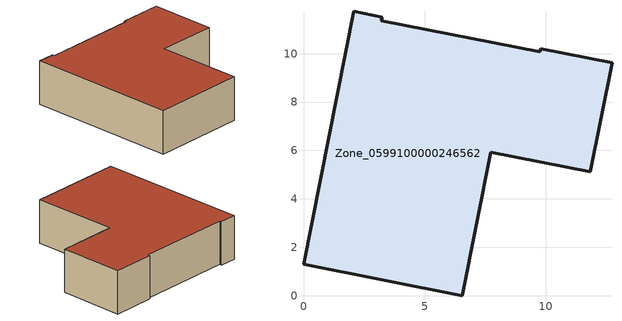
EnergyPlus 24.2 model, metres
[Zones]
Zone_0599100000246562
 floor ground (C_G): 2.07,11.75 3.25,11.5 3.22,11.37 9.77,10.08 9.81,10.21 12.75,9.63 11.85,5.11 7.73,5.93 6.56,0 0,1.29 z0
 wall outside (C_F): 3.25,11.5 2.07,11.75 0,1.29 6.56,0 7.73,5.93 11.85,5.11 12.75,9.63 9.81,10.21 9.77,10.08 3.22,11.37 3.25,11.5 z0:3.06
 roof outside (C_R): 2.07,11.75 0,1.29 6.56,0 7.73,5.93 11.85,5.11 12.75,9.63 9.81,10.21 9.77,10.08 3.22,11.37 3.25,11.5 z3.06
[BUILDING]
Pand.0599100000246562: North Axis=0; Terrain=City; Loads Convergence Tolerance Value=0.04; Temperature Convergence Tolerance Value=0.4; Solar Distribution=FullExterior; Maximum Number of Warmup Days=25; Minimum Number of Warmup Days=1
[Site:Location]
Rotterdam.The.Hague.AP_ZH_NLD Design_Conditions: Latitude=51.96; Longitude=4.45; Time Zone=1; Elevation=-4.5
[SITE:GROUNDTEMPERATURE:BUILDINGSURFACE]
18, 18, 18, 18, 18, 18, 18, 18, 18, 18, 18, 18
[MATERIAL] Thermal Absorptance=0.9; Solar Absorptance=0.7; Visible Absorptance=0.7
Name | Roughness | Thickness | Conductivity | Density | Specific Heat
G.TI.1975-1991 | MediumSmooth | 0.15 | 0.288461 | 540 | 1210
F.TI.1975-1991 | Rough | 0.3 | 0.230769 | 1920 | 840
R.TI.1975-1991 | MediumRough | 0.2 | 0.153846 | 1500 | 1000
[CONSTRUCTION]
C_G: G.TI.1975-1991
C_F: F.TI.1975-1991
C_R: R.TI.1975-1991
[ZONE]
Zone_0599100000246562: Type=1; Multiplier=1; Ceiling Height=Autocalculate; Volume=Autocalculate; Floor Area=autocalculate; Part of Total Floor Area=Yes
[ZONEINFILTRATION:DESIGNFLOWRATE]
Infil_Zone_0599100000246562: Zone or ZoneList or Space or SpaceList=Zone_0599100000246562; Schedule=AlwaysOn; Design Flow Rate Calculation Method=Flow/Area; Flow Rate per Floor Area=0.003; Constant Term Coefficient=1; Temperature Term Coefficient=0; Velocity Term Coefficient=0; Velocity Squared Term Coefficient=0
[HVACTEMPLATE:ZONE:IDEALLOADSAIRSYSTEM]
Zone_0599100000246562: Maximum Heating Supply Air Temperature=50; Minimum Cooling Supply Air Temperature=13; Maximum Heating Supply Air Humidity Ratio=0.0156; Minimum Cooling Supply Air Humidity Ratio=0.0077; Heating Limit=NoLimit; Cooling Limit=NoLimit; Dehumidification Control Type=ConstantSensibleHeatRatio; Cooling Sensible Heat Ratio=0.7; Dehumidification Setpoint=60; Humidification Control Type=None; Humidification Setpoint=30; Outdoor Air Method=None; Outdoor Air Flow Rate per Person=0.00944; Outdoor Air Flow Rate per Zone Floor Area=0; Outdoor Air Flow Rate per Zone=0; Demand Controlled Ventilation Type=None; Outdoor Air Economizer Type=NoEconomizer; Heat Recovery Type=None; Sensible Heat Recovery Effectiveness=0.7; Latent Heat Recovery Effectiveness=0.65
[ZONECONTROL:THERMOSTAT]
ThermostatControl_Zone_0599100000246562: Zone or ZoneList=Zone_0599100000246562; Control Type Schedule=DualSetpointControlType; Control 1=Thermostat_Zone_0599100000246562; Temperature Difference Between Cutout And Setpoint=0
[THERMOSTATSETPOINT:DUALSETPOINT]
Thermostat_Zone_0599100000246562: Heating Setpoint Temperature Schedule=HeatingSetpoint_Zone_0599100000246562; Cooling Setpoint Temperature Schedule=CoolingSetpoint_Zone_0599100000246562
[SCHEDULE:COMPACT]
HeatingSetpoint_Zone_0599100000246562: Through: 12/31, For: AllDays, Until: 24:00, 21
CoolingSetpoint_Zone_0599100000246562: Through: 12/31, For: AllDays, Until: 24:00, 24
DualSetpointControlType: Through: 12/31, For: AllDays, Until: 24:00, 4
AlwaysOn: Through: 12/31, For: AllDays, Until: 24:00, 1
